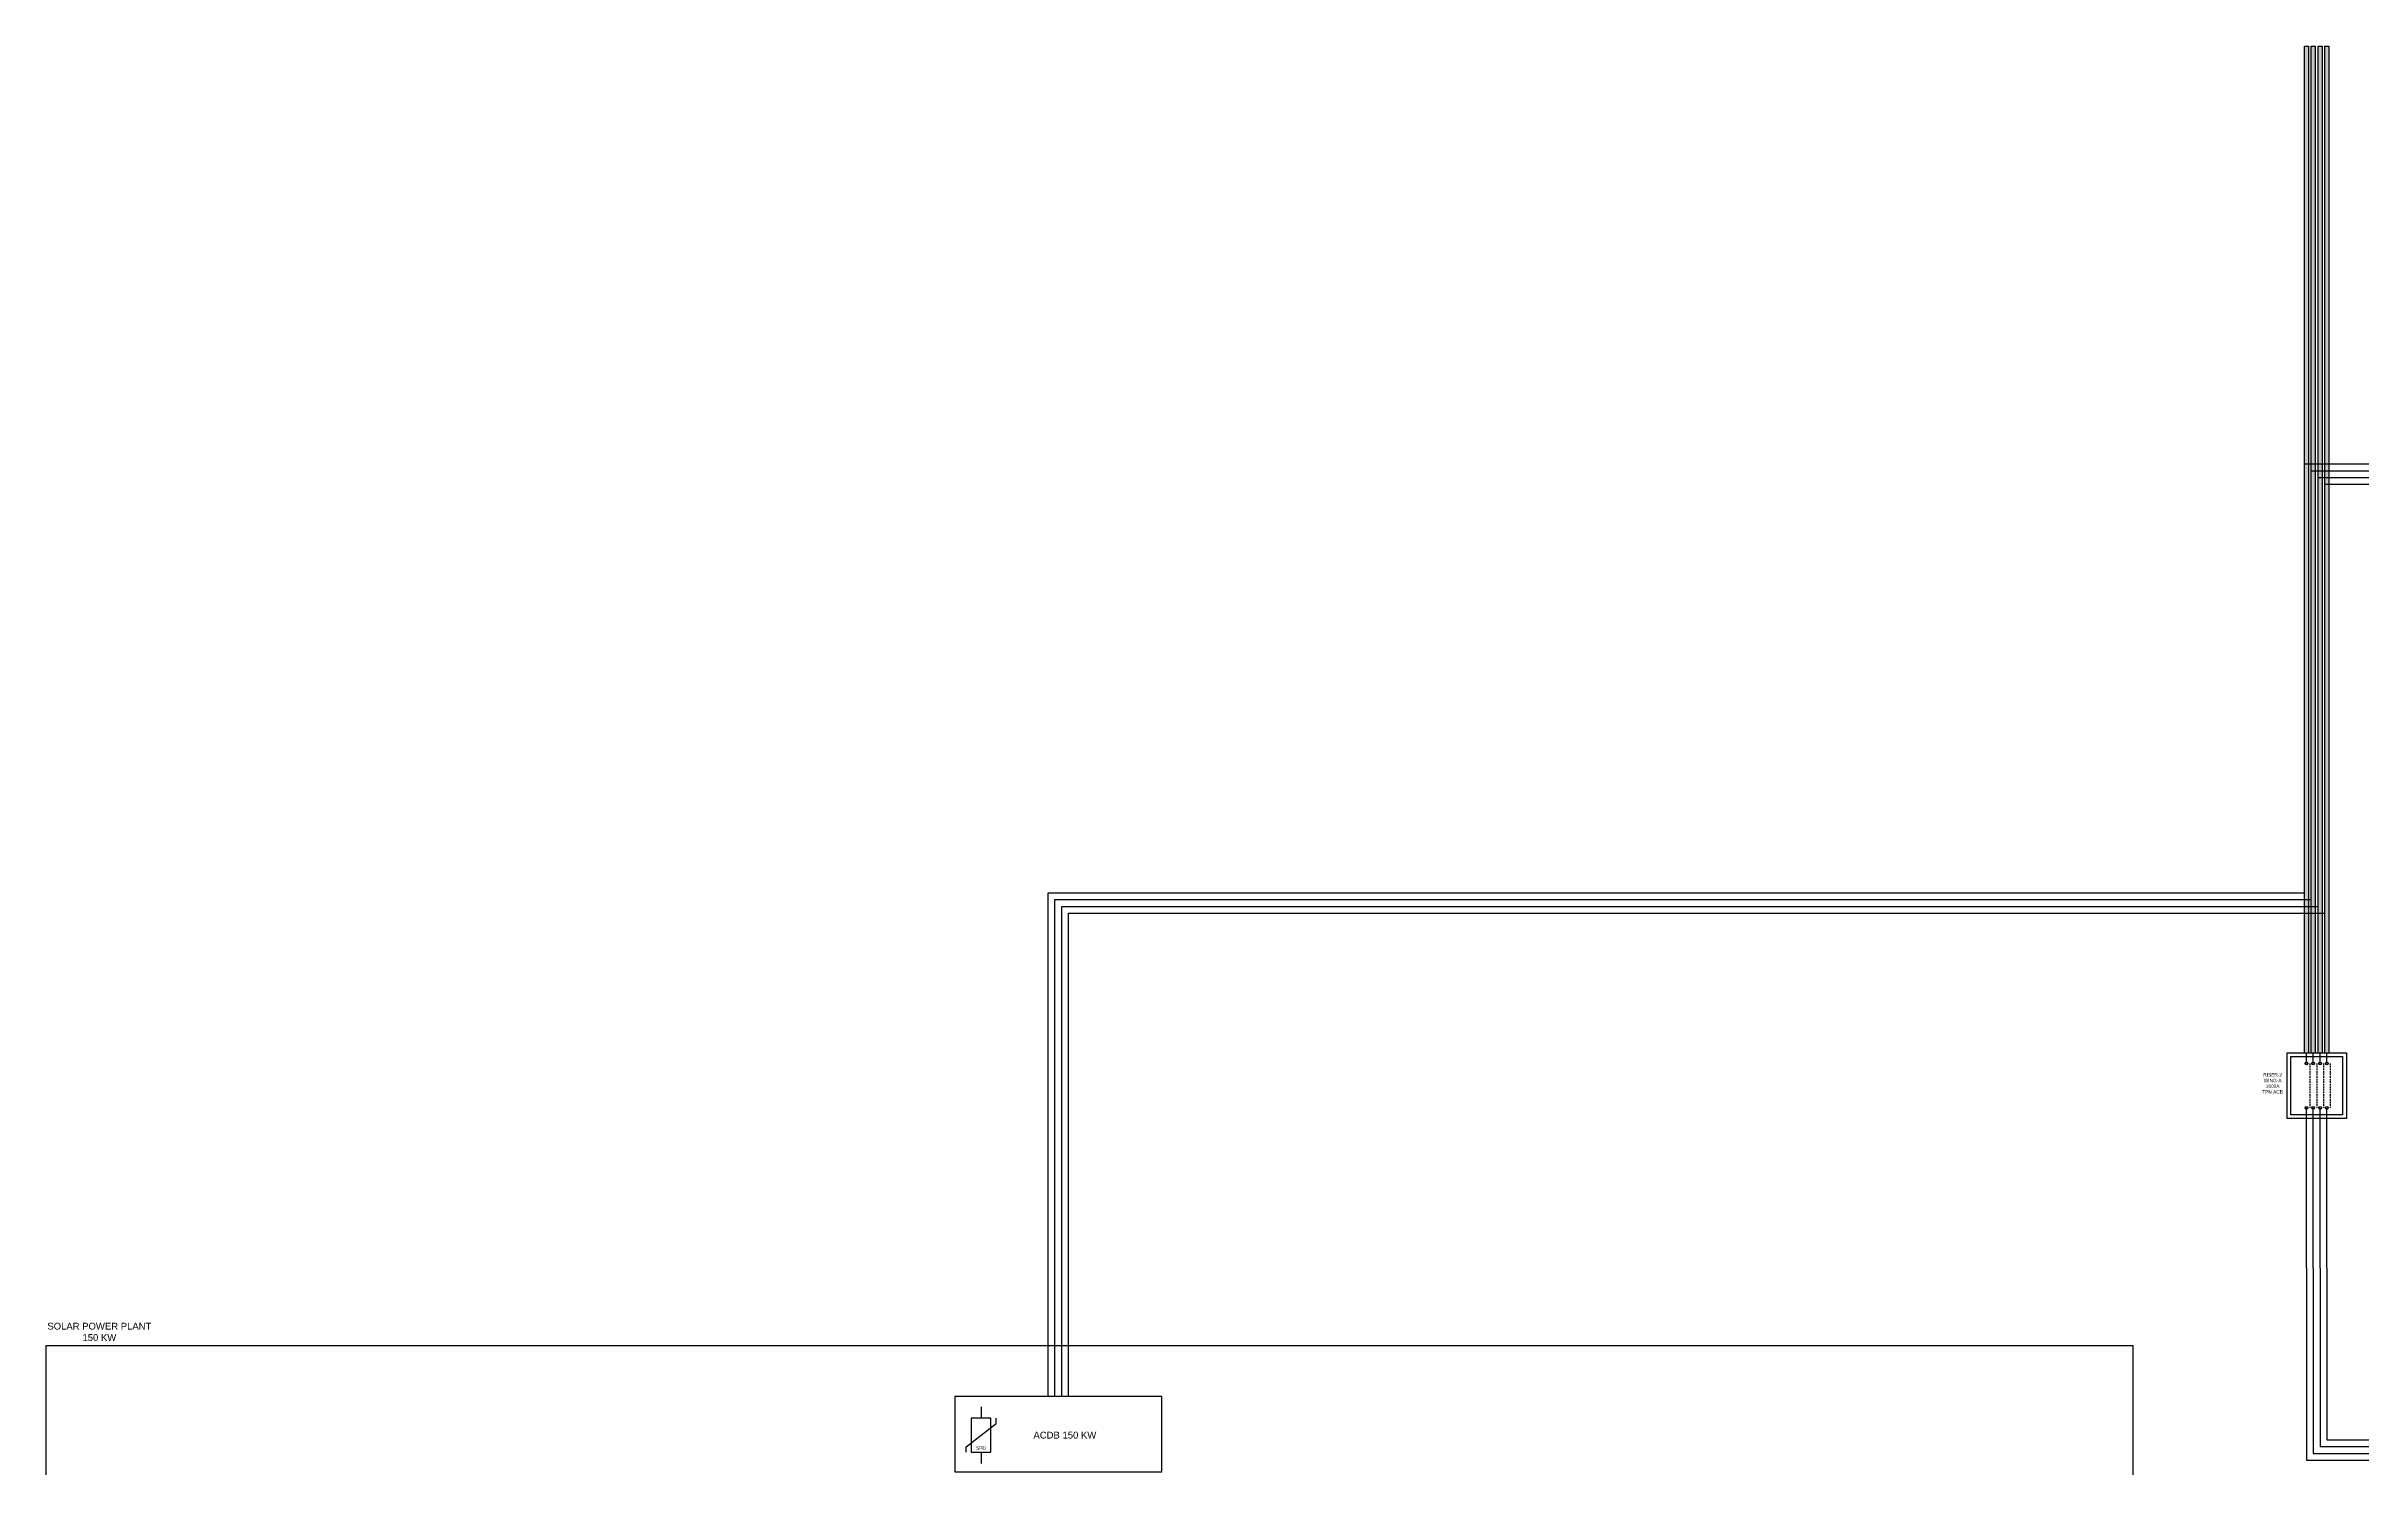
# Model space of a CAD drawing. Header units: inches. Extents: x -137 to 2243, y 16 to 894.
# Drawn here: x -136.6 to 203.7, y 680.2 to 889.2 of the extents above; entities that cross this region are included whole.
import ezdxf

# ---------------------------------------------------------------- set-up
doc = ezdxf.new("R2010")
doc.units = ezdxf.units.IN
doc.header["$MEASUREMENT"] = 0
doc.linetypes.add('DASHED2', pattern=[0.375, 0.25, -0.125])
doc.styles.get("Standard").update_dxf_attribs({"font": 'arial.ttf'})

msp = doc.modelspace()

# ---------------------------------------------------------------- hatches: boundary and pattern name
h = msp.add_hatch(color=1)
h.dxf.hatch_style = 1
h.paths.add_polyline_path([(195.93, 889.18), (195.33, 889.18), (195.33, 741.23), (195.93, 741.23)])
h = msp.add_hatch(color=2)
h.dxf.hatch_style = 1
h.paths.add_polyline_path([(196.33, 741.23), (196.93, 741.23), (196.93, 889.18), (196.33, 889.18)])
h = msp.add_hatch(color=5)
h.dxf.hatch_style = 1
h.paths.add_polyline_path([(197.33, 741.23), (197.93, 741.23), (197.93, 889.18), (197.33, 889.18)])
at = {"true_color": 0x000000}
h = msp.add_hatch(color=18, dxfattribs=at)
h.dxf.hatch_style = 1
h.paths.add_polyline_path([(198.33, 741.23), (198.93, 741.23), (198.93, 889.18), (198.33, 889.18)])

# ---------------------------------------------------------------- linework, layer by layer
for p, q in [((229.32, 827.75), (195.33, 827.75)), ((229.32, 826.75), (196.33, 826.75)), ((229.32, 825.75), (197.33, 825.75)), ((229.32, 824.75), (198.33, 824.75)), ((195.63, 709.58), (195.63, 733.13)), ((196.63, 709.58), (196.63, 733.13)), ((197.63, 709.58), (197.63, 733.13)), ((198.63, 709.58), (198.63, 733.13)), ((195.63, 709.58), (195.63, 681.34)), ((196.63, 709.58), (196.63, 682.34)), ((197.63, 709.58), (197.63, 683.34)), ((198.63, 709.58), (198.63, 684.34)), ((0.82, 689.17), (0.82, 687.51)), ((3.02, 686.72), (3.02, 687.51)), ((-1.37, 683.32), (3.02, 686.72)), ((198.63, 684.34), (295.94, 684.34)), ((-1.37, 682.52), (-1.37, 683.32)), ((0.82, 682.52), (0.82, 680.87)), ((195.63, 681.34), (292.94, 681.34)), ((196.63, 682.34), (293.94, 682.34)), ((197.63, 683.34), (294.94, 683.34))]:
    msp.add_line(p, q)
at = {"color": 1}
for p, q in [((10.68, 690.69), (10.68, 764.74)), ((10.68, 764.74), (195.33, 764.74))]:
    msp.add_line(p, q, dxfattribs=at)
at = {"color": 2}
for p, q in [((11.68, 690.69), (11.68, 763.74)), ((11.68, 763.74), (196.33, 763.74))]:
    msp.add_line(p, q, dxfattribs=at)
at = {"color": 5}
for p, q in [((12.68, 690.69), (12.68, 762.74)), ((12.68, 762.74), (197.33, 762.74))]:
    msp.add_line(p, q, dxfattribs=at)
at = {"color": 18, "true_color": 0x000000}
for p, q in [((13.68, 690.69), (13.68, 761.74)), ((13.68, 761.74), (198.33, 761.74)), ((195.63, 739.67), (195.63, 741.23)), ((196.63, 739.67), (196.63, 741.23)), ((197.63, 739.67), (197.63, 741.23)), ((198.63, 739.67), (198.63, 741.23))]:
    msp.add_line(p, q, dxfattribs=at)
at = {"color": 18, "linetype": 'DASHED2', "true_color": 0x000000}
for p, q in [((196.13, 739.67), (196.13, 733.13)), ((197.13, 739.67), (197.13, 733.13)), ((198.13, 739.67), (198.13, 733.13)), ((199.13, 739.67), (199.13, 733.13))]:
    msp.add_line(p, q, dxfattribs=at)
for points in [[(195.33, 741.23), (195.33, 889.18), (195.93, 889.18), (195.93, 741.23)], [(196.33, 741.23), (196.33, 889.18), (196.93, 889.18), (196.93, 741.23)], [(197.33, 741.23), (197.33, 889.18), (197.93, 889.18), (197.93, 741.23)], [(198.33, 741.23), (198.33, 889.18), (198.93, 889.18), (198.93, 741.23)]]:
    msp.add_lwpolyline(points)
at = {"color": 18, "true_color": 0x000000}
for points in [[(192.77, 741.23), (201.5, 741.23), (201.5, 731.56), (192.77, 731.56)], [(200.93, 732.13), (193.33, 732.13), (193.33, 740.67), (200.93, 740.67)]]:
    msp.add_lwpolyline(points, close=True, dxfattribs=at)
for points in [[(-136.58, 698.2), (170.1, 698.2), (170.1, 457.55), (-136.58, 457.55)], [(-3.04, 679.61), (27.4, 679.61), (27.4, 690.69), (-3.04, 690.69)], [(-0.62, 682.52), (2.26, 682.52), (2.26, 687.51), (-0.62, 687.51)]]:
    msp.add_lwpolyline(points, close=True)
for centre in [(195.63, 739.67), (196.63, 739.67), (197.63, 739.67), (198.63, 739.67), (195.63, 733.13), (196.63, 733.13), (197.63, 733.13), (198.63, 733.13)]:
    msp.add_circle(centre, 0.201, dxfattribs=at)

# ---------------------------------------------------------------- texts
at = {"color": 18, "true_color": 0x000000, "insert": (188.97, 739.07), "char_height": 0.5, "attachment_point": 1}
msp.add_mtext_dynamic_manual_height_columns('\\pxqc;\\PRISER-2 WING-A\\P1600A TPN ACB', width=3.3631, gutter_width=1, heights=[0], dxfattribs=at)
at = {"attachment_point": 7}
for s, width, heights, insert, char_height in [('\\pxqc;SOLAR POWER PLANT \\P150 KW', 15.8342, [11.95], (-136.7, 698.86), 1), ('\\pxqc;ACDB 150 KW', 11.6202, [0.2], (7.32, 684.51), 1), ('\\pxqc;SPD', 3.6036, [0.2], (-1, 682.87), 0.5)]:
    msp.add_mtext_dynamic_manual_height_columns(s, width=width, gutter_width=1, heights=heights, dxfattribs=dict(at, insert=insert, char_height=char_height))

doc.saveas('drawing.dxf')
